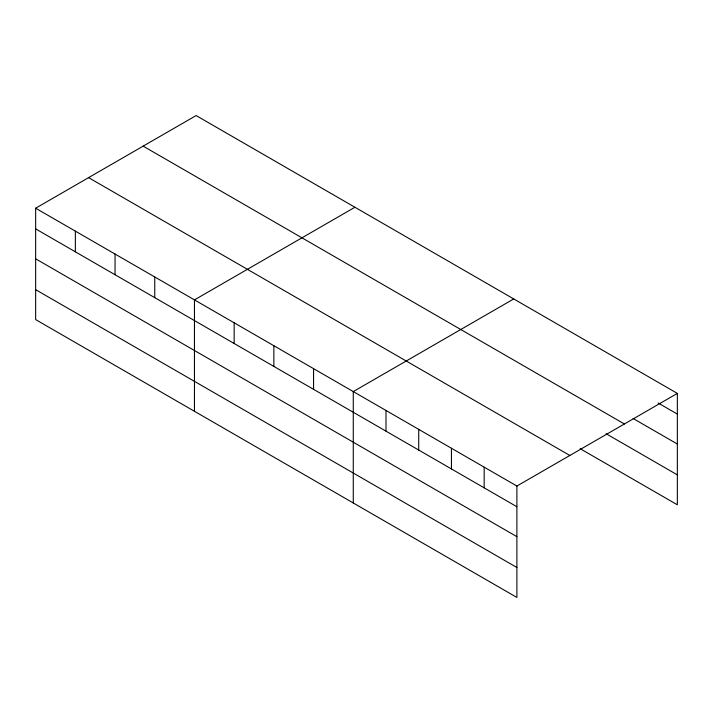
<?xml version="1.0" encoding="UTF-8"?>
<svg xmlns="http://www.w3.org/2000/svg" width="713" height="713" viewBox="0 0 713 713"><rect width="100%" height="100%" fill="white"/><g stroke="black" fill="none" stroke-linecap="round" stroke-linejoin="round"><path stroke-width="1.07" d="M516.889 536.666L516.889 486.043L35.65 208.205L35.65 319.593L516.889 597.441L516.889 536.666L35.65 258.819M580.141 448.673L677.35 504.795L677.35 393.407L196.111 115.559L35.65 208.205M354.914 207.251L194.462 299.888L194.462 411.285M513.725 298.943L353.274 391.58L353.274 502.968M516.889 486.043L677.35 393.407M658.099 402.979L677.35 414.093M633.073 418.469L677.35 444.03M143.153 146.138L624.401 423.977M606.13 433.745L677.35 474.867M88.599 177.635L569.847 455.473M35.65 228.891L516.889 506.729M35.65 289.665L516.889 567.503M484.172 467.149L484.172 487.844M451.445 448.263L451.445 468.949M418.718 429.369L418.718 450.055M385.991 410.474L385.991 431.16M313.568 368.657L313.568 389.343M273.863 345.734L273.863 366.42M234.158 322.811L234.158 343.497M154.757 276.965L154.757 297.66M115.051 254.051L115.051 274.737M75.355 231.128L75.355 251.814"/></g></svg>
